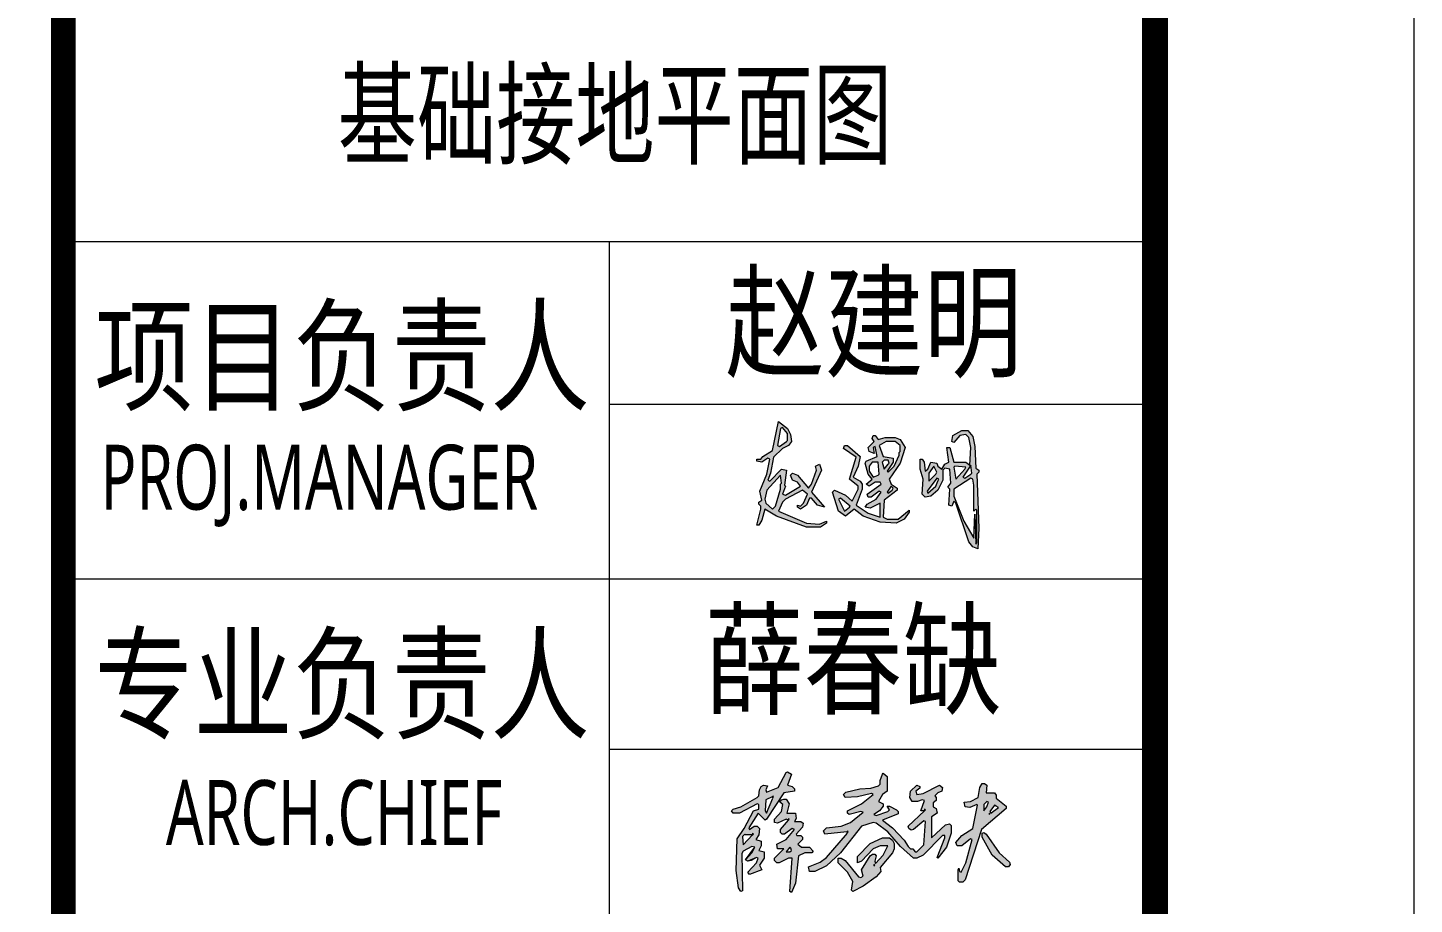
# Model space of a CAD drawing. Header units: inches. Extents: x -3272461 to -2504170, y 403793 to 1071042.
# Drawn here: x -2658015 to -2649994, y 581975 to 587043 of the extents above; entities that cross this region are included whole.
import ezdxf
from ezdxf.enums import TextEntityAlignment as Align

# ---------------------------------------------------------------- set-up
doc = ezdxf.new("R2010")
doc.units = ezdxf.units.IN
doc.header["$LTSCALE"] = 1000
doc.header["$MEASUREMENT"] = 0
doc.linetypes.add('LENGSHUI', pattern=[22, 20, -1, 0, -1])
doc.layers.get('0').update_dxf_attribs({"lineweight": 18})
for name, color, linetype, lineweight in [('0-TK', 4, 'Continuous', 18), ('00签名', 7, 'LENGSHUI', 18), ('PUB_TITLE', 153, 'Continuous', 18), ('图签文字', 4, 'Continuous', 18)]:
    doc.layers.add(name, color=color, linetype=linetype, lineweight=lineweight)
doc.styles.add('-黑体', font='', dxfattribs={"width": 0.7})
doc.styles.add('建筑图签-黑', font='', dxfattribs={"width": 0.7})
doc.styles.get('-黑体').set_extended_font_data('微软雅黑')
doc.styles.get('建筑图签-黑').set_extended_font_data('黑体')

msp = doc.modelspace()

# ---------------------------------------------------------------- hatches: boundary and pattern name
h = msp.add_hatch(color=256)
h.paths.add_polyline_path([(-2653704.5, 582588.3), (-2653709, 582597.3), (-2653745, 582579.3), (-2653749.5, 582516.3), (-2653740.5, 582502.8)], flags=0)
h.paths.add_polyline_path([(-2653628, 582736.8), (-2653619, 582741.3), (-2653596.5, 582727.8), (-2653619, 582664.8), (-2653592, 582655.8), (-2653578.5, 582642.3), (-2653578.5, 582628.8), (-2653641.5, 582619.8), (-2653740.5, 582466.8), (-2653749.5, 582462.3), (-2653790, 582502.8), (-2653844, 582417.3), (-2653839.5, 582408.3), (-2653812.5, 582426.3), (-2653794.5, 582426.3), (-2653781, 582412.8), (-2653785.5, 582376.8), (-2653803.5, 582349.8), (-2653772, 582340.8), (-2653772, 582313.8), (-2653785.5, 582286.8), (-2653754, 582277.8), (-2653754, 582241.8), (-2653781, 582201.3), (-2653767.5, 582174.3), (-2653839.5, 582147.3), (-2653848.5, 582160.8), (-2653799, 582214.8), (-2653790, 582241.8), (-2653799, 582246.3), (-2653830.5, 582228.3), (-2653848.5, 582223.8), (-2653862, 582232.8), (-2653826, 582273.3), (-2653808, 582304.8), (-2653826, 582309.3), (-2653875.5, 582282.3), (-2653884.5, 582268.8), (-2653880, 582052.8), (-2653889, 582048.3), (-2653902.5, 582070.8), (-2653916, 582169.8), (-2653911.5, 582354.3), (-2653871, 582412.8), (-2653817, 582516.3), (-2653785.5, 582525.3), (-2653785.5, 582552.3), (-2653794.5, 582556.8), (-2653898, 582502.8), (-2653934, 582502.8), (-2653943, 582516.3), (-2653934, 582525.3), (-2653889, 582538.8), (-2653794.5, 582592.8), (-2653785.5, 582601.8), (-2653781, 582637.8), (-2653772, 582655.8), (-2653758.5, 582664.8), (-2653736, 582660.3), (-2653745, 582637.8), (-2653740.5, 582624.3), (-2653673, 582651.3)], flags=0)
h.paths.add_polyline_path([(-2653862, 582376.8), (-2653866.5, 582381.3), (-2653880, 582367.8), (-2653875.5, 582318.3), (-2653821.5, 582376.8)], flags=0)
h.paths.add_polyline_path([(-2653641.5, 582583.8), (-2653628, 582583.8), (-2653610, 582556.8), (-2653623.5, 582502.8), (-2653574, 582502.8), (-2653569.5, 582471.3), (-2653578.5, 582453.3), (-2653542.5, 582453.3), (-2653529, 582444.3), (-2653533.5, 582421.8), (-2653569.5, 582381.3), (-2653565, 582372.3), (-2653542.5, 582372.3), (-2653533.5, 582363.3), (-2653533.5, 582349.8), (-2653560.5, 582322.8), (-2653538, 582304.8), (-2653493, 582304.8), (-2653470.5, 582282.3), (-2653479.5, 582273.3), (-2653520, 582273.3), (-2653556, 582255.3), (-2653574, 582097.8), (-2653596.5, 582043.8), (-2653605.5, 582048.3), (-2653592, 582241.8), (-2653614.5, 582241.8), (-2653668.5, 582214.8), (-2653682, 582214.8), (-2653695.5, 582228.3), (-2653695.5, 582241.8), (-2653641.5, 582295.8), (-2653677.5, 582295.8), (-2653682, 582322.8), (-2653628, 582349.8), (-2653578.5, 582408.3), (-2653592, 582412.8), (-2653637, 582381.3), (-2653650.5, 582381.3), (-2653659.5, 582390.3), (-2653659.5, 582408.3), (-2653614.5, 582462.3), (-2653628, 582466.8), (-2653677.5, 582444.3), (-2653695.5, 582448.8), (-2653695.5, 582466.8), (-2653655, 582511.8), (-2653646, 582552.3), (-2653664, 582565.8), (-2653655, 582579.3)], flags=0)
h.paths.add_polyline_path([(-2653601, 582300.3), (-2653605.5, 582304.8), (-2653628, 582277.8), (-2653605.5, 582277.8), (-2653596.5, 582286.8)], flags=0)
h.paths.add_polyline_path([(-2653070, 582727.8), (-2653065.5, 582732.3), (-2653043, 582714.3), (-2653043, 582628.8), (-2653070, 582610.8), (-2653092.5, 582570.3), (-2653065.5, 582556.8), (-2653065.5, 582543.3), (-2653088, 582516.3), (-2653119.5, 582493.8), (-2653106, 582489.3), (-2653038.5, 582511.8), (-2653029.5, 582520.8), (-2653043, 582543.3), (-2653029.5, 582543.3), (-2652989, 582520.8), (-2652980, 582511.8), (-2652980, 582498.3), (-2653070, 582462.3), (-2653011.5, 582417.3), (-2652944, 582345.3), (-2652921.5, 582309.3), (-2652908, 582295.8), (-2652894.5, 582295.8), (-2652881, 582277.8), (-2652872, 582277.8), (-2652831.5, 582318.3), (-2652822.5, 582453.3), (-2652831.5, 582457.8), (-2652890, 582408.3), (-2652903.5, 582403.8), (-2652917, 582412.8), (-2652921.5, 582426.3), (-2652827, 582516.3), (-2652849.5, 582516.3), (-2652827, 582574.8), (-2652840.5, 582579.3), (-2652867.5, 582570.3), (-2652899, 582570.3), (-2652912.5, 582592.8), (-2652908, 582628.8), (-2652872, 582664.8), (-2652854, 582655.8), (-2652854, 582646.8), (-2652876.5, 582628.8), (-2652872, 582610.8), (-2652836, 582615.3), (-2652741.5, 582664.8), (-2652723.5, 582651.3), (-2652728, 582628.8), (-2652750.5, 582619.8), (-2652768.5, 582601.8), (-2652759.5, 582592.8), (-2652759.5, 582574.8), (-2652777.5, 582561.3), (-2652777.5, 582538.8), (-2652759.5, 582529.8), (-2652755, 582502.8), (-2652786.5, 582480.3), (-2652786.5, 582358.8), (-2652705.5, 582435.3), (-2652683, 582439.8), (-2652674, 582430.8), (-2652674, 582385.8), (-2652701, 582304.8), (-2652750.5, 582241.8), (-2652755, 582246.3), (-2652710, 582358.8), (-2652710, 582372.3), (-2652723.5, 582372.3), (-2652836, 582259.8), (-2652872, 582241.8), (-2652890, 582241.8), (-2652966.5, 582309.3), (-2653038.5, 582394.8), (-2653106, 582444.3), (-2653124, 582448.8), (-2653191.5, 582426.3), (-2653313, 582273.3), (-2653394, 582196.8), (-2653461.5, 582165.3), (-2653493, 582165.3), (-2653497.5, 582192.3), (-2653430, 582219.3), (-2653394, 582246.3), (-2653272.5, 582385.8), (-2653277, 582394.8), (-2653403, 582381.3), (-2653412, 582399.3), (-2653394, 582417.3), (-2653308.5, 582426.3), (-2653254.5, 582448.8), (-2653182.5, 582507.3), (-2653196, 582511.8), (-2653263.5, 582493.8), (-2653272.5, 582502.8), (-2653272.5, 582516.3), (-2653191.5, 582556.8), (-2653124, 582610.8), (-2653133, 582615.3), (-2653214, 582597.3), (-2653286, 582592.8), (-2653295, 582610.8), (-2653281.5, 582624.3), (-2653200.5, 582642.3), (-2653137.5, 582646.8), (-2653092.5, 582660.3), (-2653083.5, 582669.3), (-2653083.5, 582691.8)], flags=0)
h.paths.add_polyline_path([(-2653070, 582358.8), (-2653029.5, 582358.8), (-2653011.5, 582345.3), (-2653002.5, 582327.3), (-2653002.5, 582295.8), (-2653011.5, 582273.3), (-2653083.5, 582187.8), (-2653079, 582165.3), (-2653106, 582133.8), (-2653182.5, 582079.8), (-2653241, 582048.3), (-2653250, 582057.3), (-2653241, 582106.8), (-2653272.5, 582160.8), (-2653326.5, 582214.8), (-2653326.5, 582241.8), (-2653308.5, 582241.8), (-2653286, 582228.3), (-2653209.5, 582133.8), (-2653196, 582129.3), (-2653182.5, 582138.3), (-2653191.5, 582174.3), (-2653142, 582255.3), (-2653128.5, 582264.3), (-2653115, 582264.3), (-2653106, 582255.3), (-2653115, 582223.8), (-2653110.5, 582210.3), (-2653065.5, 582259.8), (-2653038.5, 582313.8), (-2653083.5, 582313.8), (-2653124, 582295.8), (-2653191.5, 582223.8), (-2653214, 582214.8), (-2653214, 582250.8), (-2653142, 582327.3)], flags=0)
h.paths.add_polyline_path([(-2652494, 582673.8), (-2652480.5, 582673.8), (-2652467, 582664.8), (-2652471.5, 582619.8), (-2652422, 582619.8), (-2652413, 582606.3), (-2652413, 582588.3), (-2652354.5, 582543.3), (-2652354.5, 582529.8), (-2652498.5, 582408.3), (-2652593, 582115.8), (-2652606.5, 582102.3), (-2652624.5, 582102.3), (-2652633.5, 582111.3), (-2652633.5, 582174.3), (-2652629, 582183.3), (-2652624.5, 582165.3), (-2652615.5, 582160.8), (-2652588.5, 582214.8), (-2652552.5, 582349.8), (-2652561.5, 582354.3), (-2652611, 582313.8), (-2652638, 582313.8), (-2652647, 582331.8), (-2652611, 582372.3), (-2652548, 582412.8), (-2652521, 582547.8), (-2652525.5, 582552.3), (-2652566, 582534.3), (-2652593, 582538.8), (-2652597.5, 582565.8), (-2652561.5, 582570.3), (-2652516.5, 582592.8), (-2652507.5, 582651.3)], flags=0)
h.paths.add_polyline_path([(-2652494, 582385.8), (-2652485, 582390.3), (-2652471.5, 582381.3), (-2652395, 582273.3), (-2652336.5, 582219.3), (-2652332, 582205.8), (-2652341, 582192.3), (-2652359, 582192.3), (-2652435.5, 582259.8), (-2652494, 582363.3)], flags=0)
h.paths.add_polyline_path([(-2652413, 582543.3), (-2652422, 582547.8), (-2652449, 582511.8), (-2652444.5, 582502.8), (-2652399.5, 582534.3)], flags=0)
h.paths.add_polyline_path([(-2652458, 582565.8), (-2652467, 582570.3), (-2652485, 582552.3), (-2652485, 582516.3), (-2652467, 582538.8)], flags=0)
at = {"layer": '00签名', "linetype": 'Continuous'}
h = msp.add_hatch(color=256, dxfattribs=at)
h.paths.add_polyline_path([(-2653648, 584611.3), (-2653613.5, 584628.6), (-2653596.2, 584651.6), (-2653602, 584691.9), (-2653619.2, 584726.5), (-2653671.1, 584766.8), (-2653705.6, 584599.8), (-2653763.2, 584565.2), (-2653774.8, 584547.9), (-2653797.8, 584547.9), (-2653797.8, 584536.4), (-2653769, 584530.7), (-2653734.4, 584553.7), (-2653722.9, 584547.9), (-2653740.2, 584461.5), (-2653780.5, 584363.6), (-2653769, 584311.8), (-2653786.3, 584300.3), (-2653786.3, 584288.7), (-2653774.8, 584277.2), (-2653774.8, 584259.9), (-2653797.8, 584167.8), (-2653786.3, 584167.8), (-2653769, 584196.6), (-2653751.7, 584259.9), (-2653682.6, 584219.6), (-2653509.8, 584156.3), (-2653429.2, 584156.3), (-2653394.6, 584179.3), (-2653394.6, 584190.8), (-2653434.9, 584173.5), (-2653509.8, 584179.3), (-2653671.1, 584248.4), (-2653648, 584300.3), (-2653630.8, 584317.5), (-2653532.8, 584369.4), (-2653504, 584346.3), (-2653527.1, 584294.5), (-2653544.4, 584277.2), (-2653561.6, 584283), (-2653561.6, 584271.5), (-2653544.4, 584259.9), (-2653509.8, 584283), (-2653492.5, 584323.3), (-2653481, 584323.3), (-2653446.4, 584283), (-2653406.1, 584271.5), (-2653481, 584357.9), (-2653423.4, 584484.6), (-2653434.9, 584519.1), (-2653458, 584507.6), (-2653452.2, 584484.6), (-2653481, 584403.9), (-2653498.3, 584380.9), (-2653561.6, 584455.8), (-2653590.4, 584467.3), (-2653602, 584455.8), (-2653590.4, 584427), (-2653561.6, 584415.5), (-2653544.4, 584392.4), (-2653630.8, 584340.6), (-2653648, 584346.3), (-2653630.8, 584392.4), (-2653636.5, 584398.2), (-2653625, 584484.6), (-2653653.8, 584490.3), (-2653722.9, 584421.2), (-2653734.4, 584427), (-2653717.2, 584467.3), (-2653699.9, 584559.5)], flags=0)
h.paths.add_polyline_path([(-2653676.8, 584628.6), (-2653659.6, 584726.5), (-2653648, 584732.3), (-2653619.2, 584697.7), (-2653619.2, 584657.4), (-2653625, 584651.6), (-2653665.3, 584622.8)], flags=0)
h.paths.add_polyline_path([(-2653659.6, 584455.8), (-2653653.8, 584409.7), (-2653659.6, 584403.9), (-2653659.6, 584375.1), (-2653688.4, 584277.2), (-2653705.6, 584259.9), (-2653746, 584294.5), (-2653751.7, 584317.5), (-2653740.2, 584369.4)], flags=0)
h = msp.add_hatch(color=256, dxfattribs=at)
h.paths.add_polyline_path([(-2652968.4, 584663.1), (-2652997.2, 584674.7), (-2653054.8, 584674.7), (-2653095.1, 584663.1), (-2653112.4, 584686.2), (-2653123.9, 584686.2), (-2653129.6, 584668.9), (-2653118.1, 584651.6), (-2653152.7, 584617.1), (-2653146.9, 584594), (-2653118.1, 584582.5), (-2653123.9, 584617.1), (-2653112.4, 584622.8), (-2653100.8, 584565.2), (-2653164.2, 584536.4), (-2653170, 584524.9), (-2653152.7, 584461.5), (-2653129.6, 584432.7), (-2653164.2, 584403.9), (-2653146.9, 584392.4), (-2653112.4, 584415.5), (-2653083.6, 584415.5), (-2653077.8, 584403.9), (-2653158.4, 584346.3), (-2653152.7, 584329.1), (-2653135.4, 584329.1), (-2653089.3, 584363.6), (-2653077.8, 584357.9), (-2653106.6, 584317.5), (-2653158.4, 584288.7), (-2653170, 584271.5), (-2653141.2, 584265.7), (-2653083.6, 584294.5), (-2653083.6, 584213.9), (-2653152.7, 584236.9), (-2653221.8, 584283), (-2653187.2, 584375.1), (-2653187.2, 584403.9), (-2653198.8, 584421.2), (-2653239.1, 584444.3), (-2653210.3, 584507.6), (-2653198.8, 584565.2), (-2653273.6, 584628.6), (-2653290.9, 584628.6), (-2653296.7, 584611.3), (-2653221.8, 584559.5), (-2653262.1, 584432.7), (-2653210.3, 584392.4), (-2653210.3, 584375.1), (-2653244.8, 584306), (-2653285.2, 584340.6), (-2653348.5, 584369.4), (-2653360, 584357.9), (-2653325.5, 584248.4), (-2653285.2, 584219.6), (-2653233.3, 584259.9), (-2653181.5, 584219.6), (-2653083.6, 584185.1), (-2652991.4, 584179.3), (-2652945.3, 584202.3), (-2652916.5, 584242.7), (-2652916.5, 584254.2), (-2652979.9, 584202.3), (-2653043.2, 584202.3), (-2653066.3, 584213.9), (-2653060.5, 584311.8), (-2652985.6, 584369.4), (-2652985.6, 584380.9), (-2653020.2, 584403.9), (-2653031.7, 584432.7), (-2652968.4, 584524.9), (-2652939.6, 584617.1)], flags=0)
h.paths.add_polyline_path([(-2653089.3, 584628.6), (-2653049, 584651.6), (-2652997.2, 584651.6), (-2652968.4, 584628.6), (-2652968.4, 584594), (-2652974.1, 584588.3), (-2652974.1, 584571), (-2653002.9, 584507.6), (-2653037.5, 584473.1), (-2653043.2, 584478.8), (-2653008.7, 584530.7), (-2653008.7, 584553.7), (-2653066.3, 584565.2)], flags=0)
h.paths.add_polyline_path([(-2653095.1, 584530.7), (-2653089.3, 584461.5), (-2653095.1, 584455.8), (-2653123.9, 584444.3), (-2653146.9, 584478.8), (-2653146.9, 584507.6), (-2653129.6, 584530.7)], flags=0)
h.paths.add_polyline_path([(-2653060.5, 584542.2), (-2653037.5, 584542.2), (-2653031.7, 584524.9), (-2653037.5, 584519.1), (-2653060.5, 584490.3), (-2653072, 584530.7)], flags=0)
h.paths.add_polyline_path([(-2653020.2, 584392.4), (-2653008.7, 584380.9), (-2653014.4, 584369.4), (-2653037.5, 584352.1), (-2653043.2, 584357.9)], flags=0)
h.paths.add_polyline_path([(-2653314, 584323.3), (-2653256.4, 584277.2), (-2653262.1, 584271.5), (-2653290.9, 584248.4), (-2653325.5, 584317.5)], flags=0)
h.paths.add_polyline_path([(-2652680.4, 584617.1), (-2652697.6, 584617.1), (-2652686.1, 584530.7), (-2652709.2, 584519.1), (-2652726.4, 584490.3), (-2652749.5, 584507.6), (-2652755.2, 584524.9), (-2652789.8, 584530.7), (-2652807.1, 584490.3), (-2652824.4, 584478.8), (-2652830.1, 584530.7), (-2652841.6, 584547.9), (-2652853.2, 584547.9), (-2652853.2, 584490.3), (-2652835.9, 584432.7), (-2652841.6, 584346.3), (-2652824.4, 584329.1), (-2652789.8, 584334.8), (-2652749.5, 584369.4), (-2652720.7, 584427), (-2652720.7, 584484.6), (-2652709.2, 584496.1), (-2652680.4, 584490.3), (-2652674.6, 584409.7), (-2652691.9, 584386.7), (-2652680.4, 584375.1), (-2652686.1, 584283), (-2652668.8, 584277.2), (-2652657.3, 584306), (-2652645.8, 584294.5), (-2652570.9, 584069.9), (-2652547.9, 584041.1), (-2652519.1, 584029.5), (-2652513.3, 584150.5), (-2652524.8, 584461.5), (-2652513.3, 584473.1), (-2652513.3, 584484.6), (-2652530.6, 584496.1), (-2652536.4, 584622.8), (-2652547.9, 584680.4), (-2652576.7, 584715), (-2652611.2, 584715), (-2652663.1, 584686.2), (-2652668.8, 584651.6), (-2652657.3, 584645.9), (-2652622.8, 584686.2), (-2652588.2, 584691.9), (-2652570.9, 584674.7), (-2652559.4, 584617.1), (-2652565.2, 584513.4), (-2652588.2, 584530.7), (-2652657.3, 584530.7)], flags=0)
h.paths.add_polyline_path([(-2652651.6, 584507.6), (-2652588.2, 584501.9), (-2652594, 584490.3), (-2652645.8, 584432.7), (-2652657.3, 584501.9)], flags=0)
h.paths.add_polyline_path([(-2652755.2, 584473.1), (-2652761, 584461.5), (-2652801.3, 584421.2), (-2652801.3, 584467.3), (-2652772.5, 584507.6)], flags=0)
h.paths.add_polyline_path([(-2652559.4, 584513.4), (-2652553.6, 584467.3), (-2652559.4, 584461.5), (-2652594, 584438.5), (-2652605.5, 584444.3)], flags=0)
h.paths.add_polyline_path([(-2652743.7, 584432.7), (-2652749.5, 584421.2), (-2652761, 584392.4), (-2652807.1, 584352.1), (-2652812.8, 584363.6), (-2652755.2, 584438.5)], flags=0)
h.paths.add_polyline_path([(-2652559.4, 584438.5), (-2652547.9, 584432.7), (-2652542.1, 584398.2), (-2652542.1, 584248.4), (-2652530.6, 584259.9), (-2652524.8, 584254.2), (-2652524.8, 584064.1), (-2652530.6, 584058.3), (-2652536.4, 584231.1), (-2652542.1, 584092.9), (-2652599.7, 584190.8), (-2652657.3, 584334.8), (-2652657.3, 584375.1)], flags=0)

# ---------------------------------------------------------------- linework, layer by layer
at = {"linetype": 'Continuous'}
for points in [[(-2653628, 582736.8), (-2653619, 582741.3), (-2653596.5, 582727.8), (-2653619, 582664.8), (-2653592, 582655.8), (-2653578.5, 582642.3), (-2653578.5, 582628.8), (-2653641.5, 582619.8), (-2653740.5, 582466.8), (-2653749.5, 582462.3), (-2653790, 582502.8), (-2653844, 582417.3), (-2653839.5, 582408.3), (-2653812.5, 582426.3), (-2653794.5, 582426.3), (-2653781, 582412.8), (-2653785.5, 582376.8), (-2653803.5, 582349.8), (-2653772, 582340.8), (-2653772, 582313.8), (-2653785.5, 582286.8), (-2653754, 582277.8), (-2653754, 582241.8), (-2653781, 582201.3), (-2653767.5, 582174.3), (-2653839.5, 582147.3), (-2653848.5, 582160.8), (-2653799, 582214.8), (-2653790, 582241.8), (-2653799, 582246.3), (-2653848.5, 582223.8), (-2653862, 582232.8), (-2653808, 582304.8), (-2653826, 582309.3), (-2653875.5, 582282.3), (-2653884.5, 582268.8), (-2653880, 582052.8), (-2653889, 582048.3), (-2653902.5, 582070.8), (-2653916, 582169.8), (-2653911.5, 582354.3), (-2653871, 582412.8), (-2653817, 582516.3), (-2653785.5, 582525.3), (-2653785.5, 582552.3), (-2653794.5, 582556.8), (-2653898, 582502.8), (-2653934, 582502.8), (-2653943, 582516.3), (-2653934, 582525.3), (-2653889, 582538.8), (-2653794.5, 582592.8), (-2653785.5, 582601.8), (-2653781, 582637.8), (-2653772, 582655.8), (-2653758.5, 582664.8), (-2653736, 582660.3), (-2653745, 582637.8), (-2653740.5, 582624.3), (-2653673, 582651.3), (-2653628, 582736.8)], [(-2653628, 582736.8), (-2653619, 582741.3), (-2653596.5, 582727.8), (-2653619, 582664.8), (-2653592, 582655.8), (-2653578.5, 582642.3), (-2653578.5, 582628.8), (-2653641.5, 582619.8), (-2653740.5, 582466.8), (-2653749.5, 582462.3), (-2653790, 582502.8), (-2653844, 582417.3), (-2653839.5, 582408.3), (-2653812.5, 582426.3), (-2653794.5, 582426.3), (-2653781, 582412.8), (-2653785.5, 582376.8), (-2653803.5, 582349.8), (-2653772, 582340.8), (-2653772, 582313.8), (-2653785.5, 582286.8), (-2653754, 582277.8), (-2653754, 582241.8), (-2653781, 582201.3), (-2653767.5, 582174.3), (-2653839.5, 582147.3), (-2653848.5, 582160.8), (-2653799, 582214.8), (-2653790, 582241.8), (-2653799, 582246.3), (-2653830.5, 582228.3), (-2653848.5, 582223.8), (-2653862, 582232.8), (-2653826, 582273.3), (-2653808, 582304.8), (-2653826, 582309.3), (-2653875.5, 582282.3), (-2653884.5, 582268.8), (-2653880, 582052.8), (-2653889, 582048.3), (-2653902.5, 582070.8), (-2653916, 582169.8), (-2653911.5, 582354.3), (-2653871, 582412.8), (-2653817, 582516.3), (-2653785.5, 582525.3), (-2653785.5, 582552.3), (-2653794.5, 582556.8), (-2653898, 582502.8), (-2653934, 582502.8), (-2653943, 582516.3), (-2653934, 582525.3), (-2653889, 582538.8), (-2653794.5, 582592.8), (-2653785.5, 582601.8), (-2653781, 582637.8), (-2653772, 582655.8), (-2653758.5, 582664.8), (-2653736, 582660.3), (-2653745, 582637.8), (-2653740.5, 582624.3), (-2653673, 582651.3), (-2653628, 582736.8)], [(-2653070, 582727.8), (-2653065.5, 582732.3), (-2653043, 582714.3), (-2653043, 582628.8), (-2653070, 582610.8), (-2653092.5, 582570.3), (-2653065.5, 582556.8), (-2653065.5, 582543.3), (-2653088, 582516.3), (-2653119.5, 582493.8), (-2653106, 582489.3), (-2653038.5, 582511.8), (-2653029.5, 582520.8), (-2653043, 582543.3), (-2653029.5, 582543.3), (-2652989, 582520.8), (-2652980, 582511.8), (-2652980, 582498.3), (-2653070, 582462.3), (-2653011.5, 582417.3), (-2652944, 582345.3), (-2652921.5, 582309.3), (-2652908, 582295.8), (-2652894.5, 582295.8), (-2652881, 582277.8), (-2652872, 582277.8), (-2652831.5, 582318.3), (-2652822.5, 582453.3), (-2652831.5, 582457.8), (-2652890, 582408.3), (-2652903.5, 582403.8), (-2652917, 582412.8), (-2652921.5, 582426.3), (-2652827, 582516.3), (-2652849.5, 582516.3), (-2652827, 582574.8), (-2652840.5, 582579.3), (-2652867.5, 582570.3), (-2652899, 582570.3), (-2652912.5, 582592.8), (-2652908, 582628.8), (-2652872, 582664.8), (-2652854, 582655.8), (-2652854, 582646.8), (-2652876.5, 582628.8), (-2652872, 582610.8), (-2652836, 582615.3), (-2652741.5, 582664.8), (-2652723.5, 582651.3), (-2652728, 582628.8), (-2652750.5, 582619.8), (-2652768.5, 582601.8), (-2652759.5, 582592.8), (-2652759.5, 582574.8), (-2652777.5, 582561.3), (-2652777.5, 582538.8), (-2652759.5, 582529.8), (-2652755, 582502.8), (-2652786.5, 582480.3), (-2652786.5, 582358.8), (-2652705.5, 582435.3), (-2652683, 582439.8), (-2652674, 582430.8), (-2652674, 582385.8), (-2652701, 582304.8), (-2652750.5, 582241.8), (-2652755, 582246.3), (-2652710, 582358.8), (-2652710, 582372.3), (-2652723.5, 582372.3), (-2652836, 582259.8), (-2652872, 582241.8), (-2652890, 582241.8), (-2652966.5, 582309.3), (-2653038.5, 582394.8), (-2653106, 582444.3), (-2653124, 582448.8), (-2653191.5, 582426.3), (-2653313, 582273.3), (-2653394, 582196.8), (-2653461.5, 582165.3), (-2653493, 582165.3), (-2653497.5, 582192.3), (-2653430, 582219.3), (-2653394, 582246.3), (-2653272.5, 582385.8), (-2653277, 582394.8), (-2653403, 582381.3), (-2653412, 582399.3), (-2653394, 582417.3), (-2653308.5, 582426.3), (-2653254.5, 582448.8), (-2653182.5, 582507.3), (-2653196, 582511.8), (-2653263.5, 582493.8), (-2653272.5, 582502.8), (-2653272.5, 582516.3), (-2653191.5, 582556.8), (-2653124, 582610.8), (-2653133, 582615.3), (-2653214, 582597.3), (-2653286, 582592.8), (-2653295, 582610.8), (-2653281.5, 582624.3), (-2653200.5, 582642.3), (-2653137.5, 582646.8), (-2653092.5, 582660.3), (-2653083.5, 582669.3), (-2653083.5, 582691.8), (-2653070, 582727.8)], [(-2653070, 582727.8), (-2653065.5, 582732.3), (-2653043, 582714.3), (-2653043, 582628.8), (-2653070, 582610.8), (-2653092.5, 582570.3), (-2653065.5, 582556.8), (-2653065.5, 582543.3), (-2653088, 582516.3), (-2653119.5, 582493.8), (-2653106, 582489.3), (-2653038.5, 582511.8), (-2653029.5, 582520.8), (-2653043, 582543.3), (-2653029.5, 582543.3), (-2652989, 582520.8), (-2652980, 582511.8), (-2652980, 582498.3), (-2653070, 582462.3), (-2653011.5, 582417.3), (-2652944, 582345.3), (-2652921.5, 582309.3), (-2652908, 582295.8), (-2652894.5, 582295.8), (-2652881, 582277.8), (-2652872, 582277.8), (-2652831.5, 582318.3), (-2652822.5, 582453.3), (-2652831.5, 582457.8), (-2652890, 582408.3), (-2652903.5, 582403.8), (-2652917, 582412.8), (-2652921.5, 582426.3), (-2652827, 582516.3), (-2652849.5, 582516.3), (-2652827, 582574.8), (-2652840.5, 582579.3), (-2652867.5, 582570.3), (-2652899, 582570.3), (-2652912.5, 582592.8), (-2652908, 582628.8), (-2652872, 582664.8), (-2652854, 582655.8), (-2652854, 582646.8), (-2652876.5, 582628.8), (-2652872, 582610.8), (-2652836, 582615.3), (-2652741.5, 582664.8), (-2652723.5, 582651.3), (-2652728, 582628.8), (-2652750.5, 582619.8), (-2652768.5, 582601.8), (-2652759.5, 582592.8), (-2652759.5, 582574.8), (-2652777.5, 582561.3), (-2652777.5, 582538.8), (-2652759.5, 582529.8), (-2652755, 582502.8), (-2652786.5, 582480.3), (-2652786.5, 582358.8), (-2652705.5, 582435.3), (-2652683, 582439.8), (-2652674, 582430.8), (-2652674, 582385.8), (-2652701, 582304.8), (-2652750.5, 582241.8), (-2652755, 582246.3), (-2652710, 582358.8), (-2652710, 582372.3), (-2652723.5, 582372.3), (-2652836, 582259.8), (-2652872, 582241.8), (-2652890, 582241.8), (-2652966.5, 582309.3), (-2653038.5, 582394.8), (-2653106, 582444.3), (-2653124, 582448.8), (-2653191.5, 582426.3), (-2653313, 582273.3), (-2653394, 582196.8), (-2653461.5, 582165.3), (-2653493, 582165.3), (-2653497.5, 582192.3), (-2653430, 582219.3), (-2653394, 582246.3), (-2653272.5, 582385.8), (-2653277, 582394.8), (-2653403, 582381.3), (-2653412, 582399.3), (-2653394, 582417.3), (-2653308.5, 582426.3), (-2653254.5, 582448.8), (-2653182.5, 582507.3), (-2653196, 582511.8), (-2653263.5, 582493.8), (-2653272.5, 582502.8), (-2653272.5, 582516.3), (-2653191.5, 582556.8), (-2653124, 582610.8), (-2653133, 582615.3), (-2653214, 582597.3), (-2653286, 582592.8), (-2653295, 582610.8), (-2653281.5, 582624.3), (-2653200.5, 582642.3), (-2653137.5, 582646.8), (-2653092.5, 582660.3), (-2653083.5, 582669.3), (-2653083.5, 582691.8), (-2653070, 582727.8)], [(-2652494, 582673.8), (-2652480.5, 582673.8), (-2652467, 582664.8), (-2652471.5, 582619.8), (-2652422, 582619.8), (-2652413, 582606.3), (-2652413, 582588.3), (-2652354.5, 582543.3), (-2652354.5, 582529.8), (-2652498.5, 582408.3), (-2652593, 582115.8), (-2652606.5, 582102.3), (-2652624.5, 582102.3), (-2652633.5, 582111.3), (-2652633.5, 582174.3), (-2652629, 582183.3), (-2652624.5, 582165.3), (-2652615.5, 582160.8), (-2652588.5, 582214.8), (-2652552.5, 582349.8), (-2652561.5, 582354.3), (-2652611, 582313.8), (-2652638, 582313.8), (-2652647, 582331.8), (-2652611, 582372.3), (-2652548, 582412.8), (-2652521, 582547.8), (-2652525.5, 582552.3), (-2652566, 582534.3), (-2652593, 582538.8), (-2652597.5, 582565.8), (-2652561.5, 582570.3), (-2652516.5, 582592.8), (-2652507.5, 582651.3), (-2652494, 582673.8)], [(-2652494, 582673.8), (-2652480.5, 582673.8), (-2652467, 582664.8), (-2652471.5, 582619.8), (-2652422, 582619.8), (-2652413, 582606.3), (-2652413, 582588.3), (-2652354.5, 582543.3), (-2652354.5, 582529.8), (-2652498.5, 582408.3), (-2652593, 582115.8), (-2652606.5, 582102.3), (-2652624.5, 582102.3), (-2652633.5, 582111.3), (-2652633.5, 582174.3), (-2652629, 582183.3), (-2652624.5, 582165.3), (-2652615.5, 582160.8), (-2652588.5, 582214.8), (-2652552.5, 582349.8), (-2652561.5, 582354.3), (-2652611, 582313.8), (-2652638, 582313.8), (-2652647, 582331.8), (-2652611, 582372.3), (-2652548, 582412.8), (-2652521, 582547.8), (-2652525.5, 582552.3), (-2652566, 582534.3), (-2652593, 582538.8), (-2652597.5, 582565.8), (-2652561.5, 582570.3), (-2652516.5, 582592.8), (-2652507.5, 582651.3), (-2652494, 582673.8)], [(-2653704.5, 582588.3), (-2653709, 582597.3), (-2653745, 582579.3), (-2653749.5, 582516.3), (-2653740.5, 582502.8), (-2653704.5, 582588.3)], [(-2653704.5, 582588.3), (-2653709, 582597.3), (-2653745, 582579.3), (-2653749.5, 582516.3), (-2653740.5, 582502.8), (-2653704.5, 582588.3)], [(-2653700, 582597.3), (-2653704.5, 582601.8), (-2653704.5, 582592.8), (-2653700, 582597.3)], [(-2653700, 582597.3), (-2653704.5, 582601.8), (-2653704.5, 582592.8), (-2653700, 582597.3)], [(-2653641.5, 582583.8), (-2653628, 582583.8), (-2653610, 582556.8), (-2653623.5, 582502.8), (-2653574, 582502.8), (-2653569.5, 582471.3), (-2653578.5, 582453.3), (-2653542.5, 582453.3), (-2653529, 582444.3), (-2653533.5, 582421.8), (-2653569.5, 582381.3), (-2653565, 582372.3), (-2653542.5, 582372.3), (-2653533.5, 582363.3), (-2653533.5, 582349.8), (-2653560.5, 582322.8), (-2653538, 582304.8), (-2653493, 582304.8), (-2653470.5, 582282.3), (-2653479.5, 582273.3), (-2653520, 582273.3), (-2653556, 582255.3), (-2653574, 582097.8), (-2653596.5, 582043.8), (-2653605.5, 582048.3), (-2653592, 582241.8), (-2653614.5, 582241.8), (-2653668.5, 582214.8), (-2653682, 582214.8), (-2653695.5, 582228.3), (-2653695.5, 582241.8), (-2653641.5, 582295.8), (-2653677.5, 582295.8), (-2653682, 582322.8), (-2653628, 582349.8), (-2653578.5, 582408.3), (-2653592, 582412.8), (-2653637, 582381.3), (-2653650.5, 582381.3), (-2653659.5, 582390.3), (-2653659.5, 582408.3), (-2653614.5, 582462.3), (-2653628, 582466.8), (-2653677.5, 582444.3), (-2653695.5, 582448.8), (-2653695.5, 582466.8), (-2653655, 582511.8), (-2653646, 582552.3), (-2653664, 582565.8), (-2653655, 582579.3), (-2653641.5, 582583.8)], [(-2653641.5, 582583.8), (-2653628, 582583.8), (-2653610, 582556.8), (-2653623.5, 582502.8), (-2653574, 582502.8), (-2653569.5, 582471.3), (-2653578.5, 582453.3), (-2653542.5, 582453.3), (-2653529, 582444.3), (-2653533.5, 582421.8), (-2653569.5, 582381.3), (-2653565, 582372.3), (-2653542.5, 582372.3), (-2653533.5, 582363.3), (-2653533.5, 582349.8), (-2653560.5, 582322.8), (-2653538, 582304.8), (-2653493, 582304.8), (-2653470.5, 582282.3), (-2653479.5, 582273.3), (-2653520, 582273.3), (-2653556, 582255.3), (-2653574, 582097.8), (-2653596.5, 582043.8), (-2653605.5, 582048.3), (-2653592, 582241.8), (-2653614.5, 582241.8), (-2653668.5, 582214.8), (-2653682, 582214.8), (-2653695.5, 582228.3), (-2653695.5, 582241.8), (-2653641.5, 582295.8), (-2653677.5, 582295.8), (-2653682, 582322.8), (-2653628, 582349.8), (-2653578.5, 582408.3), (-2653592, 582412.8), (-2653637, 582381.3), (-2653650.5, 582381.3), (-2653659.5, 582390.3), (-2653659.5, 582408.3), (-2653614.5, 582462.3), (-2653628, 582466.8), (-2653677.5, 582444.3), (-2653695.5, 582448.8), (-2653695.5, 582466.8), (-2653655, 582511.8), (-2653646, 582552.3), (-2653664, 582565.8), (-2653655, 582579.3), (-2653641.5, 582583.8)], [(-2652822.5, 582520.8), (-2652827, 582525.3), (-2652827, 582516.3), (-2652822.5, 582520.8)], [(-2652822.5, 582520.8), (-2652827, 582525.3), (-2652827, 582516.3), (-2652822.5, 582520.8)], [(-2652458, 582565.8), (-2652467, 582570.3), (-2652485, 582552.3), (-2652485, 582516.3), (-2652467, 582538.8), (-2652458, 582565.8)], [(-2652458, 582565.8), (-2652467, 582570.3), (-2652485, 582552.3), (-2652485, 582516.3), (-2652467, 582538.8), (-2652458, 582565.8)], [(-2652413, 582543.3), (-2652422, 582547.8), (-2652449, 582511.8), (-2652444.5, 582502.8), (-2652399.5, 582534.3), (-2652413, 582543.3)], [(-2652413, 582543.3), (-2652422, 582547.8), (-2652449, 582511.8), (-2652444.5, 582502.8), (-2652399.5, 582534.3), (-2652413, 582543.3)], [(-2653610, 582466.8), (-2653614.5, 582471.3), (-2653614.5, 582462.3), (-2653610, 582466.8)], [(-2653610, 582466.8), (-2653614.5, 582471.3), (-2653614.5, 582462.3), (-2653610, 582466.8)], [(-2652449, 582498.3), (-2652453.5, 582502.8), (-2652453.5, 582493.8), (-2652449, 582498.3)], [(-2652449, 582498.3), (-2652453.5, 582502.8), (-2652453.5, 582493.8), (-2652449, 582498.3)], [(-2653862, 582376.8), (-2653866.5, 582381.3), (-2653880, 582367.8), (-2653875.5, 582318.3), (-2653821.5, 582376.8), (-2653862, 582376.8)], [(-2653862, 582376.8), (-2653866.5, 582381.3), (-2653880, 582367.8), (-2653875.5, 582318.3), (-2653821.5, 582376.8), (-2653862, 582376.8)], [(-2653817, 582381.3), (-2653821.5, 582385.8), (-2653821.5, 582376.8), (-2653817, 582381.3)], [(-2653817, 582381.3), (-2653821.5, 582385.8), (-2653821.5, 582376.8), (-2653817, 582381.3)], [(-2653070, 582358.8), (-2653029.5, 582358.8), (-2653011.5, 582345.3), (-2653002.5, 582327.3), (-2653002.5, 582295.8), (-2653011.5, 582273.3), (-2653083.5, 582187.8), (-2653079, 582165.3), (-2653106, 582133.8), (-2653182.5, 582079.8), (-2653241, 582048.3), (-2653250, 582057.3), (-2653241, 582106.8), (-2653272.5, 582160.8), (-2653326.5, 582214.8), (-2653326.5, 582241.8), (-2653308.5, 582241.8), (-2653286, 582228.3), (-2653209.5, 582133.8), (-2653196, 582129.3), (-2653182.5, 582138.3), (-2653191.5, 582174.3), (-2653142, 582255.3), (-2653128.5, 582264.3), (-2653115, 582264.3), (-2653106, 582255.3), (-2653115, 582223.8), (-2653110.5, 582210.3), (-2653065.5, 582259.8), (-2653038.5, 582313.8), (-2653083.5, 582313.8), (-2653124, 582295.8), (-2653191.5, 582223.8), (-2653214, 582214.8), (-2653214, 582250.8), (-2653142, 582327.3), (-2653070, 582358.8)], [(-2653070, 582358.8), (-2653029.5, 582358.8), (-2653011.5, 582345.3), (-2653002.5, 582327.3), (-2653002.5, 582295.8), (-2653011.5, 582273.3), (-2653083.5, 582187.8), (-2653079, 582165.3), (-2653106, 582133.8), (-2653182.5, 582079.8), (-2653241, 582048.3), (-2653250, 582057.3), (-2653241, 582106.8), (-2653272.5, 582160.8), (-2653326.5, 582214.8), (-2653326.5, 582241.8), (-2653308.5, 582241.8), (-2653286, 582228.3), (-2653209.5, 582133.8), (-2653196, 582129.3), (-2653182.5, 582138.3), (-2653191.5, 582174.3), (-2653142, 582255.3), (-2653128.5, 582264.3), (-2653115, 582264.3), (-2653106, 582255.3), (-2653115, 582223.8), (-2653110.5, 582210.3), (-2653065.5, 582259.8), (-2653038.5, 582313.8), (-2653083.5, 582313.8), (-2653124, 582295.8), (-2653191.5, 582223.8), (-2653214, 582214.8), (-2653214, 582250.8), (-2653142, 582327.3), (-2653070, 582358.8)], [(-2653268, 582394.8), (-2653272.5, 582399.3), (-2653272.5, 582390.3), (-2653268, 582394.8)], [(-2653268, 582394.8), (-2653272.5, 582399.3), (-2653272.5, 582390.3), (-2653268, 582394.8)], [(-2652494, 582385.8), (-2652485, 582390.3), (-2652471.5, 582381.3), (-2652395, 582273.3), (-2652336.5, 582219.3), (-2652332, 582205.8), (-2652341, 582192.3), (-2652359, 582192.3), (-2652435.5, 582259.8), (-2652494, 582363.3), (-2652494, 582385.8)], [(-2652494, 582385.8), (-2652485, 582390.3), (-2652471.5, 582381.3), (-2652395, 582273.3), (-2652336.5, 582219.3), (-2652332, 582205.8), (-2652341, 582192.3), (-2652359, 582192.3), (-2652435.5, 582259.8), (-2652494, 582363.3), (-2652494, 582385.8)], [(-2653601, 582300.3), (-2653605.5, 582304.8), (-2653628, 582277.8), (-2653605.5, 582277.8), (-2653596.5, 582286.8), (-2653601, 582300.3)], [(-2653601, 582300.3), (-2653605.5, 582304.8), (-2653628, 582277.8), (-2653605.5, 582277.8), (-2653596.5, 582286.8), (-2653601, 582300.3)], [(-2653115, 582201.3), (-2653119.5, 582205.8), (-2653119.5, 582196.8), (-2653115, 582201.3)], [(-2653115, 582201.3), (-2653119.5, 582205.8), (-2653119.5, 582196.8), (-2653115, 582201.3)]]:
    msp.add_lwpolyline(points, dxfattribs=at)
at = {"layer": '0-TK'}
msp.add_lwpolyline([(-2657808.5, 566630.6, 144, 144, 0), (-2657808.5, 626630.6, 144, 144, 0)], format="xyseb", dxfattribs=at)
at = {"layer": '00签名', "linetype": 'Continuous'}
for points in [[(-2653394.6, 584190.8), (-2653394.6, 584179.3), (-2653429.2, 584156.3), (-2653509.8, 584156.3), (-2653682.6, 584219.6), (-2653751.7, 584259.9), (-2653769, 584196.6), (-2653786.3, 584167.8), (-2653797.8, 584167.8), (-2653774.8, 584259.9), (-2653774.8, 584277.2), (-2653786.3, 584288.7), (-2653786.3, 584300.3), (-2653769, 584311.8), (-2653780.5, 584363.6), (-2653740.2, 584461.5), (-2653722.9, 584547.9), (-2653734.4, 584553.7), (-2653769, 584530.7), (-2653797.8, 584536.4), (-2653797.8, 584547.9), (-2653774.8, 584547.9), (-2653763.2, 584565.2), (-2653705.6, 584599.8), (-2653671.1, 584766.8), (-2653619.2, 584726.5), (-2653602, 584691.9), (-2653596.2, 584651.6), (-2653613.5, 584628.6), (-2653648, 584611.3), (-2653699.9, 584559.5), (-2653717.2, 584467.3), (-2653734.4, 584427), (-2653722.9, 584421.2), (-2653653.8, 584490.3), (-2653625, 584484.6), (-2653636.5, 584398.2), (-2653630.8, 584392.4), (-2653648, 584346.3), (-2653630.8, 584340.6), (-2653544.4, 584392.4), (-2653561.6, 584415.5), (-2653590.4, 584427), (-2653602, 584455.8), (-2653590.4, 584467.3), (-2653561.6, 584455.8), (-2653498.3, 584380.9), (-2653481, 584403.9), (-2653452.2, 584484.6), (-2653458, 584507.6), (-2653434.9, 584519.1), (-2653423.4, 584484.6), (-2653481, 584357.9), (-2653406.1, 584271.5), (-2653446.4, 584283), (-2653481, 584323.3), (-2653492.5, 584323.3), (-2653509.8, 584283), (-2653544.4, 584259.9), (-2653561.6, 584271.5), (-2653561.6, 584283), (-2653544.4, 584277.2), (-2653527.1, 584294.5), (-2653504, 584346.3), (-2653532.8, 584369.4), (-2653630.8, 584317.5), (-2653648, 584300.3), (-2653671.1, 584248.4), (-2653509.8, 584179.3), (-2653434.9, 584173.5), (-2653394.6, 584190.8)], [(-2653625, 584651.6), (-2653619.2, 584657.4), (-2653619.2, 584697.7), (-2653648, 584732.3), (-2653659.6, 584726.5), (-2653676.8, 584628.6), (-2653665.3, 584622.8), (-2653625, 584651.6)], [(-2652916.5, 584254.2), (-2652916.5, 584242.7), (-2652945.3, 584202.3), (-2652991.4, 584179.3), (-2653083.6, 584185.1), (-2653181.5, 584219.6), (-2653233.3, 584259.9), (-2653285.2, 584219.6), (-2653325.5, 584248.4), (-2653360, 584357.9), (-2653348.5, 584369.4), (-2653285.2, 584340.6), (-2653244.8, 584306), (-2653210.3, 584375.1), (-2653210.3, 584392.4), (-2653262.1, 584432.7), (-2653221.8, 584559.5), (-2653296.7, 584611.3), (-2653290.9, 584628.6), (-2653273.6, 584628.6), (-2653198.8, 584565.2), (-2653210.3, 584507.6), (-2653239.1, 584444.3), (-2653198.8, 584421.2), (-2653187.2, 584403.9), (-2653187.2, 584375.1), (-2653221.8, 584283), (-2653152.7, 584236.9), (-2653083.6, 584213.9), (-2653083.6, 584294.5), (-2653141.2, 584265.7), (-2653170, 584271.5), (-2653158.4, 584288.7), (-2653106.6, 584317.5), (-2653077.8, 584357.9), (-2653089.3, 584363.6), (-2653135.4, 584329.1), (-2653152.7, 584329.1), (-2653158.4, 584346.3), (-2653077.8, 584403.9), (-2653083.6, 584415.5), (-2653112.4, 584415.5), (-2653146.9, 584392.4), (-2653164.2, 584403.9), (-2653129.6, 584432.7), (-2653152.7, 584461.5), (-2653170, 584524.9), (-2653164.2, 584536.4), (-2653100.8, 584565.2), (-2653112.4, 584622.8), (-2653123.9, 584617.1), (-2653118.1, 584582.5), (-2653146.9, 584594), (-2653152.7, 584617.1), (-2653118.1, 584651.6), (-2653129.6, 584668.9), (-2653123.9, 584686.2), (-2653112.4, 584686.2), (-2653095.1, 584663.1), (-2653054.8, 584674.7), (-2652997.2, 584674.7), (-2652968.4, 584663.1), (-2652939.6, 584617.1), (-2652968.4, 584524.9), (-2653031.7, 584432.7), (-2653020.2, 584403.9), (-2652985.6, 584380.9), (-2652985.6, 584369.4), (-2653060.5, 584311.8), (-2653066.3, 584213.9), (-2653043.2, 584202.3), (-2652979.9, 584202.3), (-2652916.5, 584254.2)], [(-2652513.3, 584484.6), (-2652513.3, 584473.1), (-2652524.8, 584461.5), (-2652513.3, 584150.5), (-2652519.1, 584029.5), (-2652547.9, 584041.1), (-2652570.9, 584069.9), (-2652645.8, 584294.5), (-2652657.3, 584306), (-2652668.8, 584277.2), (-2652686.1, 584283), (-2652680.4, 584375.1), (-2652691.9, 584386.7), (-2652674.6, 584409.7), (-2652680.4, 584490.3), (-2652709.2, 584496.1), (-2652720.7, 584484.6), (-2652720.7, 584427), (-2652749.5, 584369.4), (-2652789.8, 584334.8), (-2652824.4, 584329.1), (-2652841.6, 584346.3), (-2652835.9, 584432.7), (-2652853.2, 584490.3), (-2652853.2, 584547.9), (-2652841.6, 584547.9), (-2652830.1, 584530.7), (-2652824.4, 584478.8), (-2652807.1, 584490.3), (-2652789.8, 584530.7), (-2652755.2, 584524.9), (-2652749.5, 584507.6), (-2652726.4, 584490.3), (-2652709.2, 584519.1), (-2652686.1, 584530.7), (-2652697.6, 584617.1), (-2652680.4, 584617.1), (-2652657.3, 584530.7), (-2652588.2, 584530.7), (-2652565.2, 584513.4), (-2652559.4, 584617.1), (-2652570.9, 584674.7), (-2652588.2, 584691.9), (-2652622.8, 584686.2), (-2652657.3, 584645.9), (-2652668.8, 584651.6), (-2652663.1, 584686.2), (-2652611.2, 584715), (-2652576.7, 584715), (-2652547.9, 584680.4), (-2652536.4, 584622.8), (-2652530.6, 584496.1), (-2652513.3, 584484.6)], [(-2652974.1, 584588.3), (-2652968.4, 584594), (-2652968.4, 584628.6), (-2652997.2, 584651.6), (-2653049, 584651.6), (-2653089.3, 584628.6), (-2653066.3, 584565.2), (-2653008.7, 584553.7), (-2653008.7, 584530.7), (-2653043.2, 584478.8), (-2653037.5, 584473.1), (-2653002.9, 584507.6), (-2652974.1, 584571), (-2652974.1, 584588.3)], [(-2653095.1, 584455.8), (-2653089.3, 584461.5), (-2653095.1, 584530.7), (-2653129.6, 584530.7), (-2653146.9, 584507.6), (-2653146.9, 584478.8), (-2653123.9, 584444.3), (-2653095.1, 584455.8)], [(-2653037.5, 584519.1), (-2653031.7, 584524.9), (-2653037.5, 584542.2), (-2653060.5, 584542.2), (-2653072, 584530.7), (-2653060.5, 584490.3), (-2653037.5, 584519.1)], [(-2652559.4, 584461.5), (-2652553.6, 584467.3), (-2652559.4, 584513.4), (-2652605.5, 584444.3), (-2652594, 584438.5), (-2652559.4, 584461.5)], [(-2653659.6, 584403.9), (-2653653.8, 584409.7), (-2653659.6, 584455.8), (-2653740.2, 584369.4), (-2653751.7, 584317.5), (-2653746, 584294.5), (-2653705.6, 584259.9), (-2653688.4, 584277.2), (-2653659.6, 584375.1), (-2653659.6, 584403.9)], [(-2652749.5, 584421.2), (-2652743.7, 584432.7), (-2652755.2, 584438.5), (-2652812.8, 584363.6), (-2652807.1, 584352.1), (-2652761, 584392.4), (-2652749.5, 584421.2)], [(-2652761, 584461.5), (-2652755.2, 584473.1), (-2652772.5, 584507.6), (-2652801.3, 584467.3), (-2652801.3, 584421.2), (-2652761, 584461.5)], [(-2652594, 584490.3), (-2652588.2, 584501.9), (-2652651.6, 584507.6), (-2652657.3, 584501.9), (-2652645.8, 584432.7), (-2652594, 584490.3)], [(-2652530.6, 584058.3), (-2652524.8, 584064.1), (-2652524.8, 584254.2), (-2652530.6, 584259.9), (-2652542.1, 584248.4), (-2652542.1, 584398.2), (-2652547.9, 584432.7), (-2652559.4, 584438.5), (-2652657.3, 584375.1), (-2652657.3, 584334.8), (-2652599.7, 584190.8), (-2652542.1, 584092.9), (-2652536.4, 584231.1), (-2652530.6, 584058.3)], [(-2653014.4, 584369.4), (-2653008.7, 584380.9), (-2653020.2, 584392.4), (-2653043.2, 584357.9), (-2653037.5, 584352.1), (-2653014.4, 584369.4)], [(-2653262.1, 584271.5), (-2653256.4, 584277.2), (-2653314, 584323.3), (-2653325.5, 584317.5), (-2653290.9, 584248.4), (-2653262.1, 584271.5)]]:
    msp.add_lwpolyline(points, dxfattribs=at)
at = {"layer": 'PUB_TITLE'}
for p, q in [((-2657808.5, 585806.8), (-2651494.3, 585806.8)), ((-2657808.5, 585806.8), (-2651494.3, 585806.8)), ((-2657808.5, 585806.8), (-2651494.3, 585806.8)), ((-2654651.4, 585806.8), (-2654651.4, 566630.6)), ((-2654651.4, 584866.6), (-2651494.3, 584866.6)), ((-2657808.5, 583856.8), (-2651494.3, 583856.8)), ((-2654651.4, 582871.7), (-2651494.3, 582871.7))]:
    msp.add_line(p, q, dxfattribs=at)
msp.add_lwpolyline([(-2649994.3, 565130.6), (-2649994.3, 628130.6), (-2761444.3, 628130.6), (-2761444.3, 565130.6)], close=True, dxfattribs=at)
msp.add_lwpolyline([(-2651494.3, 566630.6, 150, 150, 0), (-2651494.3, 626630.6, 150, 150, 0), (-2757694.3, 626630.6, 150, 150, 0), (-2757694.3, 566630.6, 150, 150, 0)], format="xyseb", close=True, dxfattribs=at)

# ---------------------------------------------------------------- texts
at = {"style": '-黑体'}
for s, height, width, p in [('赵建明', 525, 0.8, (-2653978.5, 585339.7)), ('项目负责人', 525, 0.8, (-2657628.5, 585144.8)), ('PROJ.MANAGER', 375, 0.7, (-2657592.5, 584444.5)), ('薛春缺', 525, 0.8, (-2654099.8, 583389.7)), ('专业负责人', 525, 0.8, (-2657628.5, 583248.1)), ('ARCH.CHIEF', 375, 0.7, (-2657215.2, 582505.9))]:
    msp.add_text(s, height=height, dxfattribs=dict(at, width=width)).set_placement(p, align=Align.MIDDLE_LEFT)
at = {"layer": '图签文字', "color": 4, "style": '建筑图签-黑', "width": 0.7}
msp.add_text('基础接地平面图', height=480, dxfattribs=at).set_placement((-2654617.7, 586303.7), align=Align.CENTER)

doc.saveas('drawing.dxf')
